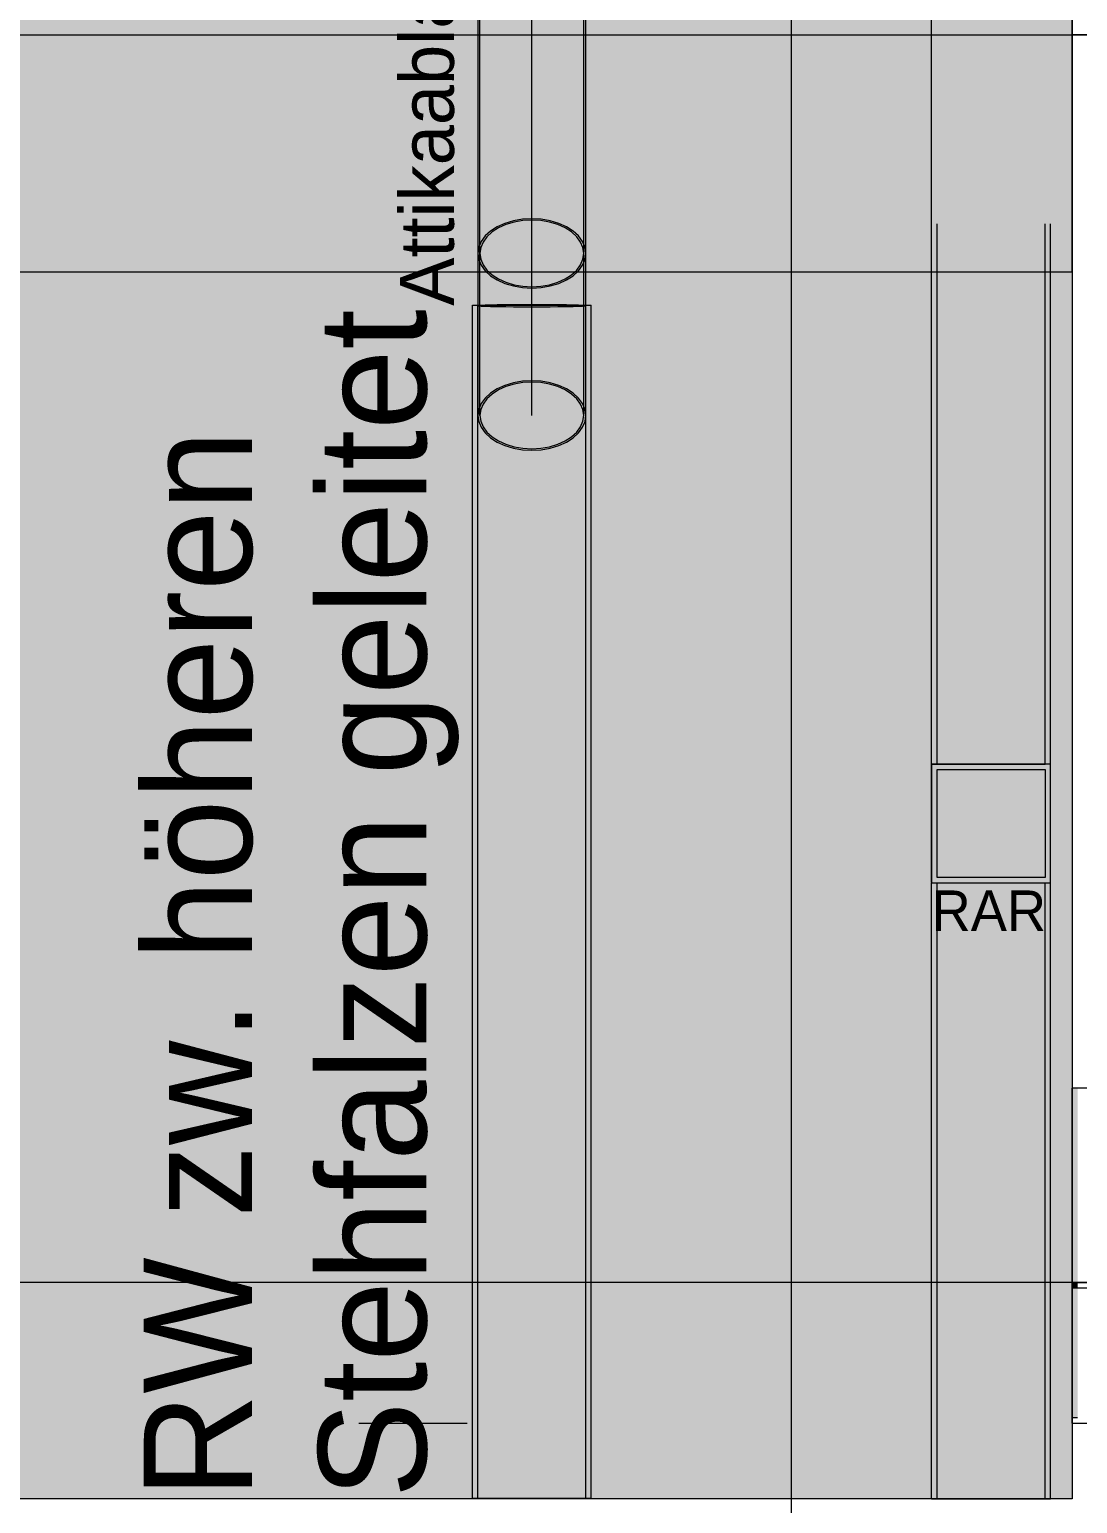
# Model space of a CAD drawing. Header units: metres. Extents: x -3 to 171, y -23 to 41.
# Drawn here: x 5.295 to 6.265, y -15.074 to -13.71 of the extents above; entities that cross this region are included whole.
import ezdxf

# ---------------------------------------------------------------- set-up
doc = ezdxf.new("R2010")
doc.units = ezdxf.units.M
doc.header["$MEASUREMENT"] = 0
for name, pattern in [('Achse', [0.004, 0.002, -0.001, 0, -0.001]), ('Baufluchtlinie', [0.013, 0.008, -0.005]), ('Strichlinie weit', [0.004, 0.003, -0.001]), ('Untersicht', [0.001, 0.0005, -0.0005])]:
    doc.linetypes.add(name, pattern=pattern)
for name, color, linetype in [('5._2.DG PP STG1_1_000 Achsraster', 7, 'Continuous'), ('5._2.DG PP STG1_1_110 Wand Aussen', 7, 'Continuous'), ('5._2.DG PP STG1_1_210 Decke', 7, 'Continuous'), ('5._2.DG PP STG1_1_220 Bodenaufbau', 7, 'Continuous'), ('5._2.DG PP STG1_1_310 Dachkonstruktion massiv', 7, 'Continuous'), ('5._2.DG PP STG1_1_330 Dachaufbau', 7, 'Continuous'), ('5._2.DG PP STG1_1_611 Entwässerung', 7, 'Continuous'), ('5._2.DG PP STG1_1_955 Polierplan Beschriftung', 7, 'Continuous'), ('5._2.DG PP STG1_1_Neubau_840 Baulinien', 7, 'Continuous')]:
    doc.layers.add(name, color=color, linetype=linetype)
doc.styles.add('ERSTELLTER_STIL_2', font='')
doc.styles.get('ERSTELLTER_STIL_2').set_extended_font_data('Eurostile')
doc.linetypes.add('Grenze Bundesland', pattern='A,0,[1,415_260415_PP_VA_1_8 2 DG1.Shx,S=1.5873e-05,R=0,X=0,Y=0],-0.003,0', length=0.003)

msp = doc.modelspace()

# ---------------------------------------------------------------- hatches: boundary and pattern name
at = {"layer": '5._2.DG PP STG1_1_110 Wand Aussen', "linetype": 'Continuous', "lineweight": 13, "true_color": 0x3f7f02}
msp.add_hatch(color=76, dxfattribs=at).paths.add_polyline_path([(6.265, -14.87), (6.265, -14.69), (6.26, -14.69), (6.26, -14.87)])
at = {"layer": '5._2.DG PP STG1_1_110 Wand Aussen', "linetype": 'Continuous', "lineweight": 0, "true_color": 0x373737}
msp.add_hatch(color=250, dxfattribs=at).paths.add_polyline_path([(6.265, -14.875), (6.265, -14.87), (6.26, -14.87), (6.26, -14.875)])
at = {"layer": '5._2.DG PP STG1_1_110 Wand Aussen', "linetype": 'Continuous', "lineweight": 13, "true_color": 0xff6400}
msp.add_hatch(color=30, dxfattribs=at).paths.add_polyline_path([(6.26, -14.875), (6.26, -14.995), (6.265, -14.995), (6.265, -14.875)])
at = {"layer": '5._2.DG PP STG1_1_330 Dachaufbau', "linetype": 'Continuous', "lineweight": 0, "true_color": 0x000000}
msp.add_hatch(color=18, dxfattribs=at).paths.add_polyline_path([(6.26, -13.585), (3.315, -13.585), (3.315, -12.93), (0.0474, -12.93), (0.0553, -15.07), (1.0171, -15.07), (1.0171, -14.228), (2.7671, -14.228), (2.7671, -15.07), (3.4455, -15.07), (3.4455, -14.228), (5.1955, -14.228), (5.1955, -15.07), (6.26, -15.07)])
at = {"layer": '5._2.DG PP STG1_1_611 Entwässerung', "linetype": 'Continuous', "lineweight": 0, "true_color": 0xffffff}
for points in [[(5.71, -15.0694), (5.71, -13.9651), (5.705, -13.9651), (5.705, -15.0694)], [(5.81, -15.0694), (5.81, -13.9651), (5.71, -13.9651), (5.71, -15.0694)], [(5.815, -15.0694), (5.815, -13.9651), (5.81, -13.9651), (5.81, -15.0694)]]:
    msp.add_hatch(color=7, dxfattribs=at).paths.add_polyline_path(points)

# ---------------------------------------------------------------- linework, layer by layer
at = {"layer": '5._2.DG PP STG1_1_000 Achsraster', "color": 5, "linetype": 'Achse', "lineweight": 0, "ltscale": 1000}
for p, q in [((6, 3), (6, -22.5231)), ((-1.5, -15), (21, -15))]:
    msp.add_line(p, q, dxfattribs=at)
at = {"layer": '5._2.DG PP STG1_1_110 Wand Aussen', "color": 7, "linetype": 'Continuous', "lineweight": 18, "ltscale": 1000}
for p, q in [((6.265, -14.69), (6.26, -14.69)), ((6.265, -14.69), (6.26, -14.69)), ((6.385, -14.69), (6.265, -14.69)), ((6.385, -14.69), (6.265, -14.69)), ((6.265, -14.87), (6.26, -14.87)), ((6.385, -14.87), (6.265, -14.87))]:
    msp.add_line(p, q, dxfattribs=at)
at = {"layer": '5._2.DG PP STG1_1_110 Wand Aussen', "color": 7, "linetype": 'Continuous', "lineweight": 13, "ltscale": 1000}
for p, q in [((6.265, -14.875), (6.26, -14.875)), ((6.385, -14.875), (6.265, -14.875)), ((6.265, -14.995), (6.26, -14.995))]:
    msp.add_line(p, q, dxfattribs=at)
at = {"layer": '5._2.DG PP STG1_1_110 Wand Aussen', "color": 7, "linetype": 'Continuous', "lineweight": 13, "ltscale": 1000, "flags": 128}
for points in [[(6.26, -11.155), (6.26, -14.995)], [(6.26, -14.875), (6.26, -14.87)], [(6.26, -14.995), (6.26, -14.875)], [(6.26, -15), (6.26, -14.995)], [(6.26, -15), (6.26, -14.995)], [(6.26, -15), (6.64, -15)]]:
    msp.add_lwpolyline(points, dxfattribs=at)
at = {"layer": '5._2.DG PP STG1_1_110 Wand Aussen', "color": 8, "linetype": 'Untersicht', "lineweight": 13, "ltscale": 1000, "flags": 128}
msp.add_lwpolyline([(6.26, -13.5605), (6.26, -14.69)], dxfattribs=at)
at = {"layer": '5._2.DG PP STG1_1_110 Wand Aussen', "color": 7, "linetype": 'Continuous', "lineweight": 18, "ltscale": 1000, "flags": 128}
msp.add_lwpolyline([(6.26, -14.87), (6.26, -14.69)], dxfattribs=at)
at = {"layer": '5._2.DG PP STG1_1_210 Decke', "color": 7, "linetype": 'Continuous', "lineweight": 13, "ltscale": 1000, "true_color": 0xf4f4f4, "flags": 128}
msp.add_lwpolyline([(0.1362, -1.6878), (0.1803, -13.715), (6.39, -13.715), (6.39, -14.87), (12.42, -14.87), (12.42, -13.715), (18.8093, -13.715), (18.8494, -1.6878), (12.525, -1.6878), (12.525, -0.13), (6.455, -0.13), (6.455, -1.6878)], close=True, dxfattribs=at)
at = {"layer": '5._2.DG PP STG1_1_220 Bodenaufbau', "color": 7, "linetype": 'Continuous', "lineweight": 13, "ltscale": 1000, "flags": 128}
msp.add_lwpolyline([(3.315, -13.9344), (6.26, -13.9344), (6.26, -11.155), (3.315, -11.155)], close=True, dxfattribs=at)
at = {"layer": '5._2.DG PP STG1_1_310 Dachkonstruktion massiv', "color": 7, "linetype": 'Continuous', "lineweight": 18, "ltscale": 1000, "flags": 128}
for points in [[(6.26, -13.715), (6.26, -13.9344)], [(6.39, -13.715), (6.26, -13.715)], [(3.1851, -13.9344), (6.26, -13.9344)], [(6.26, -13.9344), (6.26, -14.87)], [(6.39, -14.69), (6.26, -14.69)], [(6.26, -14.87), (5.1573, -14.87)], [(6.26, -14.87), (6.39, -14.87)]]:
    msp.add_lwpolyline(points, dxfattribs=at)
at = {"layer": '5._2.DG PP STG1_1_330 Dachaufbau', "color": 7, "linetype": 'Continuous', "lineweight": 18, "ltscale": 1000, "flags": 128}
for points in [[(6.26, -13.585), (6.26, -15.07)], [(6.26, -15.07), (5.1955, -15.07)]]:
    msp.add_lwpolyline(points, dxfattribs=at)
at = {"layer": '5._2.DG PP STG1_1_611 Entwässerung', "color": 14, "linetype": 'Achse', "lineweight": 13, "ltscale": 1000, "true_color": 0xa80000}
for p, q in [((6.13, -14.4994), (6.13, -11.1064)), ((5.705, -15.0694), (5.705, -13.9651)), ((6.13, -15.07), (6.13, -14.5))]:
    msp.add_line(p, q, dxfattribs=at)
at = {"layer": '5._2.DG PP STG1_1_611 Entwässerung', "color": 171, "linetype": 'Continuous', "lineweight": 13, "ltscale": 1000, "true_color": 0x6c6cff}
for p, q in [((5.71, -13.5458), (5.71, -13.9658)), ((5.81, -13.9658), (5.81, -13.5458)), ((5.71, -13.9173), (5.71, -14.0673)), ((5.81, -14.0673), (5.81, -13.9173))]:
    msp.add_line(p, q, dxfattribs=at)
at = {"layer": '5._2.DG PP STG1_1_611 Entwässerung', "color": 171, "linetype": 'Grenze Bundesland', "lineweight": 13, "ltscale": 1000, "true_color": 0x6c6cff}
for p, q in [((5.712, -13.9658), (5.712, -13.5458)), ((5.808, -13.9658), (5.808, -13.5458)), ((5.712, -14.0673), (5.712, -13.9173)), ((5.808, -14.0673), (5.808, -13.9173))]:
    msp.add_line(p, q, dxfattribs=at)
at = {"layer": '5._2.DG PP STG1_1_611 Entwässerung', "color": 7, "linetype": 'Strichlinie weit', "lineweight": 13, "ltscale": 1000}
for p, q in [((5.76, -13.9658), (5.76, -13.5458)), ((5.76, -14.0673), (5.76, -13.9173))]:
    msp.add_line(p, q, dxfattribs=at)
at = {"layer": '5._2.DG PP STG1_1_611 Entwässerung', "color": 171, "linetype": 'Untersicht', "lineweight": 13, "ltscale": 1000, "true_color": 0x6c6cff, "flags": 128}
for points in [[(6.13, -14.39), (6.13, -11.1064)], [(6.135, -14.39), (6.135, -11.1064)], [(6.235, -14.39), (6.235, -11.1064)], [(6.24, -14.39), (6.24, -11.1064)], [(6.13, -14.39), (6.135, -14.39)], [(6.135, -14.39), (6.235, -14.39)], [(6.24, -14.39), (6.235, -14.39)], [(6.135, -14.495), (6.135, -14.395)], [(6.135, -14.395), (6.235, -14.395)], [(6.235, -14.395), (6.235, -14.495)], [(6.235, -14.495), (6.135, -14.495)]]:
    msp.add_lwpolyline(points, dxfattribs=at)
at = {"layer": '5._2.DG PP STG1_1_611 Entwässerung', "color": 171, "linetype": 'Strichlinie weit', "lineweight": 13, "ltscale": 1000, "true_color": 0x6c6cff, "flags": 128}
for points in [[(5.76, -13.8852), (5.7513, -13.8857), (5.7429, -13.8871), (5.735, -13.8895), (5.7279, -13.8927), (5.7217, -13.8966), (5.7167, -13.9012), (5.713, -13.9063), (5.7108, -13.9117), (5.71, -13.9173), (5.7108, -13.9229), (5.713, -13.9283), (5.7167, -13.9334), (5.7217, -13.938), (5.7279, -13.9419), (5.735, -13.9451), (5.7429, -13.9475), (5.7513, -13.949), (5.76, -13.9494), (5.7687, -13.949), (5.7771, -13.9475), (5.785, -13.9451), (5.7921, -13.9419), (5.7983, -13.938), (5.8033, -13.9334), (5.807, -13.9283), (5.8092, -13.9229), (5.81, -13.9173), (5.8092, -13.9117), (5.807, -13.9063), (5.8033, -13.9012), (5.7983, -13.8966), (5.7921, -13.8927), (5.785, -13.8895), (5.7771, -13.8871), (5.7687, -13.8857)], [(5.76, -13.8865), (5.7517, -13.8869), (5.7436, -13.8883), (5.736, -13.8906), (5.7291, -13.8937), (5.7232, -13.8975), (5.7184, -13.9019), (5.7149, -13.9068), (5.7127, -13.9119), (5.712, -13.9173), (5.7127, -13.9227), (5.7149, -13.9279), (5.7184, -13.9327), (5.7232, -13.9371), (5.7291, -13.9409), (5.736, -13.944), (5.7436, -13.9463), (5.7517, -13.9477), (5.76, -13.9482), (5.7683, -13.9477), (5.7764, -13.9463), (5.784, -13.944), (5.7909, -13.9409), (5.7968, -13.9371), (5.8016, -13.9327), (5.8051, -13.9279), (5.8073, -13.9227), (5.808, -13.9173), (5.8073, -13.9119), (5.8051, -13.9068), (5.8016, -13.9019), (5.7968, -13.8975), (5.7909, -13.8937), (5.784, -13.8906), (5.7764, -13.8883), (5.7683, -13.8869)], [(5.76, -13.9648), (5.7517, -13.9648), (5.7436, -13.9649), (5.736, -13.9649), (5.7291, -13.965), (5.7232, -13.9651), (5.7184, -13.9653), (5.7149, -13.9654), (5.7127, -13.9656), (5.712, -13.9658), (5.7127, -13.9659), (5.7149, -13.9661), (5.7184, -13.9662), (5.7232, -13.9664), (5.7291, -13.9665), (5.736, -13.9666), (5.7436, -13.9667), (5.7517, -13.9667), (5.76, -13.9667), (5.7683, -13.9667), (5.7764, -13.9667), (5.784, -13.9666), (5.7909, -13.9665), (5.7968, -13.9664), (5.8016, -13.9662), (5.8051, -13.9661), (5.8073, -13.9659), (5.808, -13.9658), (5.8073, -13.9656), (5.8051, -13.9654), (5.8016, -13.9653), (5.7968, -13.9651), (5.7909, -13.965), (5.784, -13.9649), (5.7764, -13.9649), (5.7683, -13.9648)], [(5.76, -14.0365), (5.7517, -14.0369), (5.7436, -14.0383), (5.736, -14.0406), (5.7291, -14.0437), (5.7232, -14.0475), (5.7184, -14.0519), (5.7149, -14.0568), (5.7127, -14.0619), (5.712, -14.0673), (5.7127, -14.0727), (5.7149, -14.0779), (5.7184, -14.0827), (5.7232, -14.0871), (5.7291, -14.0909), (5.736, -14.094), (5.7436, -14.0963), (5.7517, -14.0977), (5.76, -14.0982), (5.7683, -14.0977), (5.7764, -14.0963), (5.784, -14.094), (5.7909, -14.0909), (5.7968, -14.0871), (5.8016, -14.0827), (5.8051, -14.0779), (5.8073, -14.0727), (5.808, -14.0673), (5.8073, -14.0619), (5.8051, -14.0568), (5.8016, -14.0519), (5.7968, -14.0475), (5.7909, -14.0437), (5.784, -14.0406), (5.7764, -14.0383), (5.7683, -14.0369)]]:
    msp.add_lwpolyline(points, close=True, dxfattribs=at)
at = {"layer": '5._2.DG PP STG1_1_611 Entwässerung', "color": 171, "linetype": 'Continuous', "lineweight": 13, "ltscale": 1000, "true_color": 0x6c6cff, "flags": 128}
for points in [[(5.705, -15.0694), (5.705, -13.9651)], [(5.705, -13.9651), (5.71, -13.9651)], [(5.71, -13.9651), (5.81, -13.9651)], [(5.71, -15.0694), (5.71, -13.9651)], [(5.81, -13.9651), (5.815, -13.9651)], [(5.81, -15.0694), (5.81, -13.9651)], [(5.815, -15.0694), (5.815, -13.9651)], [(6.13, -15.07), (6.13, -14.5)], [(6.13, -14.5), (6.135, -14.5)], [(6.135, -14.5), (6.235, -14.5)], [(6.135, -15.07), (6.135, -14.5)], [(6.235, -14.5), (6.24, -14.5)], [(6.235, -15.07), (6.235, -14.5)], [(6.24, -15.07), (6.24, -14.5)], [(5.705, -15.0694), (5.71, -15.0694)], [(5.71, -15.0694), (5.81, -15.0694)], [(5.81, -15.0694), (5.815, -15.0694)], [(6.13, -15.07), (6.135, -15.07)], [(6.135, -15.07), (6.235, -15.07)], [(6.235, -15.07), (6.24, -15.07)]]:
    msp.add_lwpolyline(points, dxfattribs=at)
for points in [[(5.76, -13.9648), (5.7513, -13.9648), (5.7429, -13.9648), (5.735, -13.9649), (5.7279, -13.965), (5.7217, -13.9651), (5.7167, -13.9653), (5.713, -13.9654), (5.7108, -13.9656), (5.71, -13.9658), (5.7108, -13.9659), (5.713, -13.9661), (5.7167, -13.9663), (5.7217, -13.9664), (5.7279, -13.9665), (5.735, -13.9666), (5.7429, -13.9667), (5.7513, -13.9667), (5.76, -13.9668), (5.7687, -13.9667), (5.7771, -13.9667), (5.785, -13.9666), (5.7921, -13.9665), (5.7983, -13.9664), (5.8033, -13.9663), (5.807, -13.9661), (5.8092, -13.9659), (5.81, -13.9658), (5.8092, -13.9656), (5.807, -13.9654), (5.8033, -13.9653), (5.7983, -13.9651), (5.7921, -13.965), (5.785, -13.9649), (5.7771, -13.9648), (5.7687, -13.9648)], [(5.76, -14.0352), (5.7513, -14.0357), (5.7429, -14.0371), (5.735, -14.0395), (5.7279, -14.0427), (5.7217, -14.0466), (5.7167, -14.0512), (5.713, -14.0563), (5.7108, -14.0617), (5.71, -14.0673), (5.7108, -14.0729), (5.713, -14.0783), (5.7167, -14.0834), (5.7217, -14.088), (5.7279, -14.0919), (5.735, -14.0951), (5.7429, -14.0975), (5.7513, -14.099), (5.76, -14.0994), (5.7687, -14.099), (5.7771, -14.0975), (5.785, -14.0951), (5.7921, -14.0919), (5.7983, -14.088), (5.8033, -14.0834), (5.807, -14.0783), (5.8092, -14.0729), (5.81, -14.0673), (5.8092, -14.0617), (5.807, -14.0563), (5.8033, -14.0512), (5.7983, -14.0466), (5.7921, -14.0427), (5.785, -14.0395), (5.7771, -14.0371), (5.7687, -14.0357)], [(6.13, -14.5), (6.24, -14.5), (6.24, -14.39), (6.13, -14.39)], [(6.135, -14.395), (6.235, -14.395), (6.235, -14.495), (6.135, -14.495)]]:
    msp.add_lwpolyline(points, close=True, dxfattribs=at)
at = {"layer": '5._2.DG PP STG1_1_Neubau_840 Baulinien', "color": 1, "linetype": 'Baufluchtlinie', "lineweight": 25, "ltscale": 1000, "true_color": 0xfb0106, "flags": 128}
msp.add_lwpolyline([(-3.0225, -14.9829), (0, -15), (18.9876, -15.0005), (22.9775, -15.0038)], dxfattribs=at)

# ---------------------------------------------------------------- texts
at = {"layer": '5._2.DG PP STG1_1_611 Entwässerung', "color": 171, "linetype": 'Continuous', "lineweight": 13, "true_color": 0x6c6cff, "insert": (6.13, -14.507), "char_height": 0.0375, "attachment_point": 1, "style": 'ERSTELLTER_STIL_2'}
msp.add_mtext('\\A1;{\\pql;\\fEurostile|b0|i0|c0|p0;\\W1.000000;RAR}', dxfattribs=at)
at = {"layer": '5._2.DG PP STG1_1_955 Polierplan Beschriftung', "color": 171, "linetype": 'Continuous', "lineweight": 13, "true_color": 0x6c6cff, "insert": (5.6886, -13.9658), "char_height": 0.05, "attachment_point": 7, "rotation": 90, "style": 'ERSTELLTER_STIL_2'}
msp.add_mtext('\\A1;{\\pql;\\fEurostile|b0|i0|c0|p0;\\W1.000000;Attikaablauf}', dxfattribs=at)
at = {"layer": '5._2.DG PP STG1_1_955 Polierplan Beschriftung', "color": 7, "linetype": 'Continuous', "lineweight": 13, "insert": (5.6925, -15.0694), "char_height": 0.1, "width": 1.161234, "attachment_point": 7, "rotation": 90, "line_spacing_factor": 0.968614, "style": 'ERSTELLTER_STIL_2'}
msp.add_mtext('\\A1;{\\pql;\\fEurostile|b0|i0|c0|p0;\\W1.000000;RW zw. höheren Stehfalzen geleitet}', dxfattribs=at)

doc.saveas('drawing.dxf')
